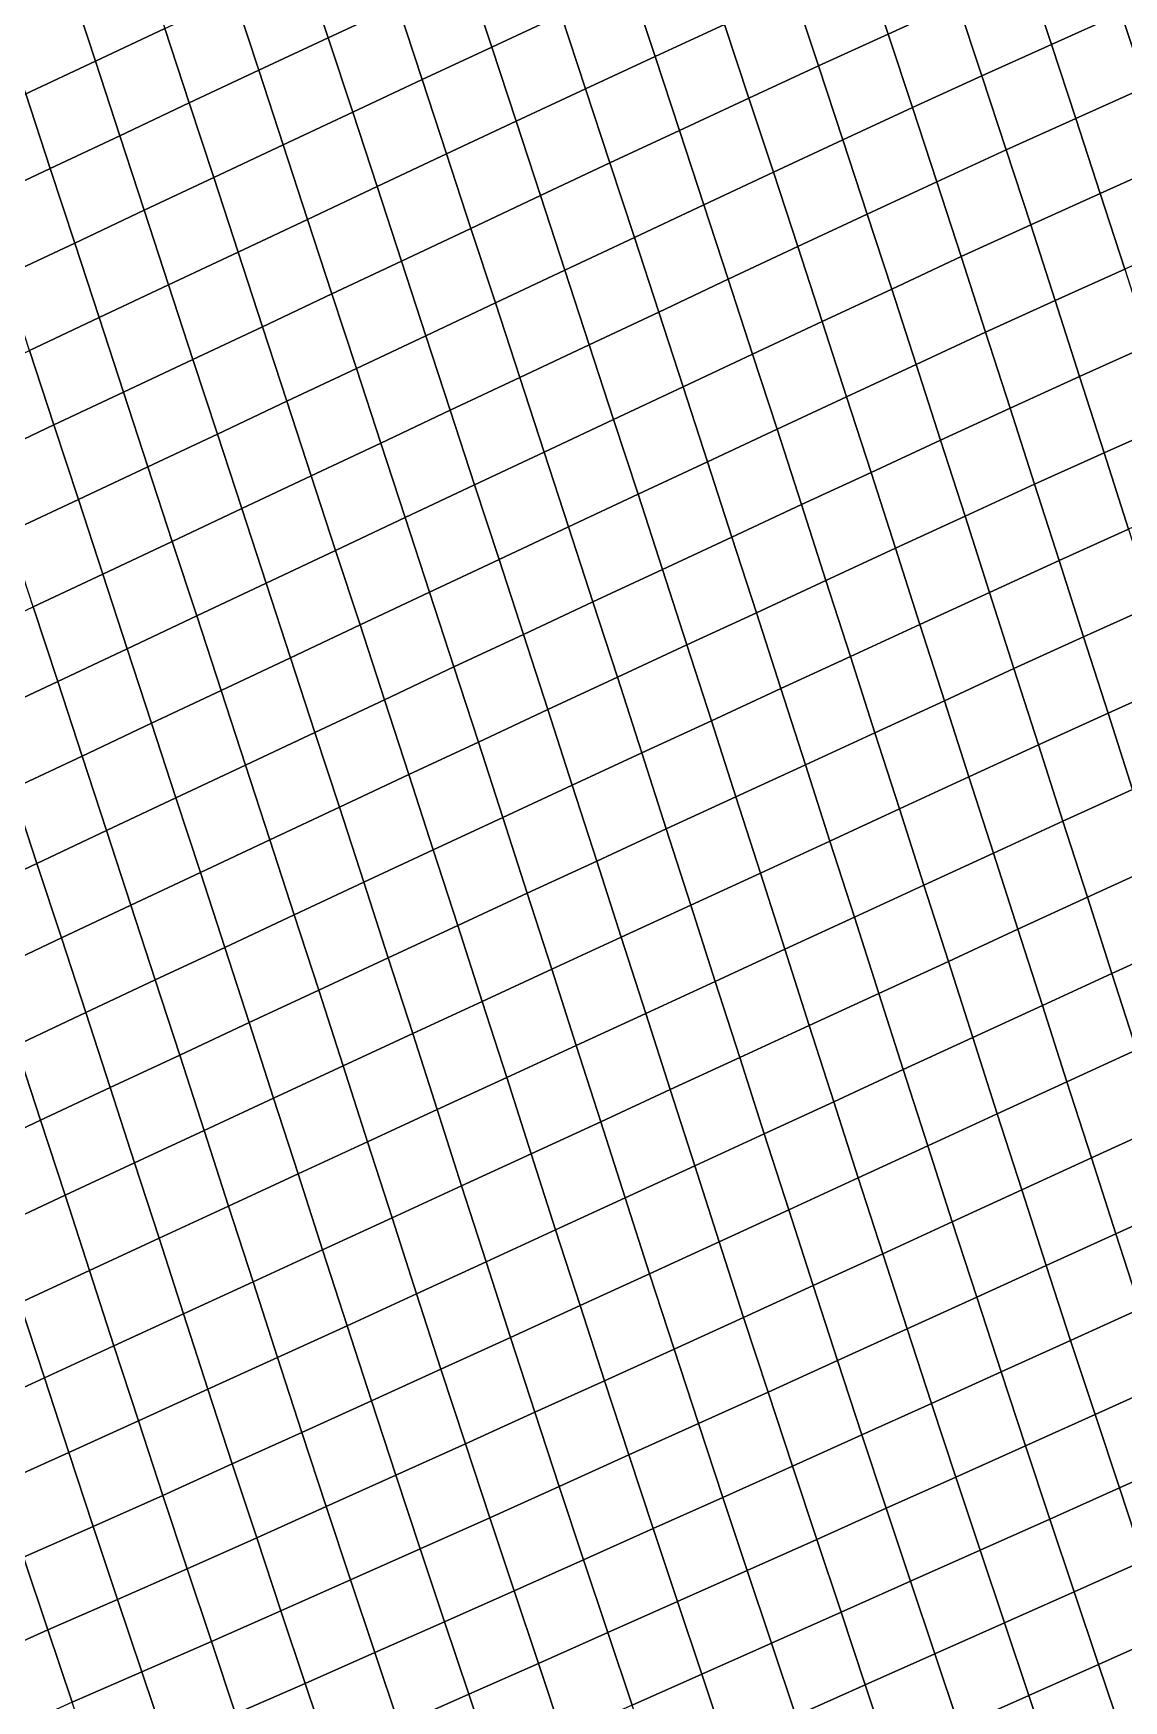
# Model space of a CAD drawing. Header units: metres. Extents: x -3.45 to 6.13, y -4.05 to 5.19.
# Drawn here: x -1.127 to 0.897, y -0.634 to 2.459 of the extents above; entities that cross this region are included whole.
import ezdxf

# ---------------------------------------------------------------- set-up
doc = ezdxf.new("R2010")
doc.units = ezdxf.units.M

msp = doc.modelspace()

# ---------------------------------------------------------------- linework, layer by layer
at = {"layer": 'A1'}
for points in [[(-0.6244, 2.5881, -6.44496), (-0.49536, 2.64744, -6.44019), (-0.4502, 2.51098, -6.40191), (-0.57921, 2.45104, -6.40743)], [(-0.32116, 2.5705, -6.39693), (-0.1921, 2.62958, -6.39248), (-0.14696, 2.49355, -6.35367), (-0.27598, 2.43378, -6.35898)], [(0.41443, 2.59335, -6.29771), (0.54355, 2.6514, -6.29455), (0.58862, 2.51657, -6.25424), (0.45953, 2.45809, -6.25794)], [(0.71773, 2.57463, -6.25108), (0.84687, 2.63233, -6.24834), (0.89198, 2.49673, -6.209), (0.76286, 2.43885, -6.21194)], [(-1.05664, 2.5455, -6.49882), (-0.92764, 2.60553, -6.4932), (-0.88242, 2.46813, -6.4561), (-1.0114, 2.40767, -6.46226)], [(-0.01791, 2.55272, -6.34912), (0.11116, 2.61155, -6.34499), (0.15628, 2.47586, -6.30575), (0.02724, 2.41644, -6.31063)], [(-0.75342, 2.52833, -6.45026), (-0.6244, 2.5881, -6.44496), (-0.57921, 2.45104, -6.40743), (-0.7082, 2.39075, -6.41338)], [(-0.4502, 2.51098, -6.40191), (-0.32116, 2.5705, -6.39693), (-0.27598, 2.43378, -6.35898), (-0.40499, 2.37366, -6.36471)], [(0.28534, 2.53486, -6.30141), (0.41443, 2.59335, -6.29771), (0.45953, 2.45809, -6.25794), (0.33048, 2.39892, -6.26249)], [(0.58862, 2.51657, -6.25424), (0.71773, 2.57463, -6.25108), (0.76286, 2.43885, -6.21194), (0.63376, 2.38063, -6.21532)], [(-1.18563, 2.48513, -6.50488), (-1.05664, 2.5455, -6.49882), (-1.0114, 2.40767, -6.46226), (-1.14037, 2.34695, -6.46874)], [(-0.14696, 2.49355, -6.35367), (-0.01791, 2.55272, -6.34912), (0.02724, 2.41644, -6.31063), (-0.10177, 2.35658, -6.31604)], [(0.89198, 2.49673, -6.209), (1.0211, 2.5547, -6.20594), (1.06629, 2.41773, -6.1683), (0.9372, 2.35933, -6.17189)], [(-0.88242, 2.46813, -6.4561), (-0.75342, 2.52833, -6.45026), (-0.7082, 2.39075, -6.41338), (-0.83717, 2.33012, -6.41975)], [(-0.57921, 2.45104, -6.40743), (-0.4502, 2.51098, -6.40191), (-0.40499, 2.37366, -6.36471), (-0.53397, 2.31329, -6.37076)], [(0.15628, 2.47586, -6.30575), (0.28534, 2.53486, -6.30141), (0.33048, 2.39892, -6.26249), (0.20145, 2.33932, -6.26758)], [(0.45953, 2.45809, -6.25794), (0.58862, 2.51657, -6.25424), (0.63376, 2.38063, -6.21532), (0.50469, 2.32172, -6.21955)], [(-0.27598, 2.43378, -6.35898), (-0.14696, 2.49355, -6.35367), (-0.10177, 2.35658, -6.31604), (-0.23076, 2.29629, -6.32198)], [(0.02724, 2.41644, -6.31063), (0.15628, 2.47586, -6.30575), (0.20145, 2.33932, -6.26758), (0.07244, 2.27929, -6.27321)], [(0.76286, 2.43885, -6.21194), (0.89198, 2.49673, -6.209), (0.9372, 2.35933, -6.17189), (0.80808, 2.30145, -6.17484)], [(-1.0114, 2.40767, -6.46226), (-0.88242, 2.46813, -6.4561), (-0.83717, 2.33012, -6.41975), (-0.96614, 2.2694, -6.42623)], [(-0.7082, 2.39075, -6.41338), (-0.57921, 2.45104, -6.40743), (-0.53397, 2.31329, -6.37076), (-0.66295, 2.25266, -6.37713)], [(0.33048, 2.39892, -6.26249), (0.45953, 2.45809, -6.25794), (0.50469, 2.32172, -6.21955), (0.37567, 2.26203, -6.22475)], [(-0.40499, 2.37366, -6.36471), (-0.27598, 2.43378, -6.35898), (-0.23076, 2.29629, -6.32198), (-0.35974, 2.23574, -6.32825)], [(-0.10177, 2.35658, -6.31604), (0.02724, 2.41644, -6.31063), (0.07244, 2.27929, -6.27321), (-0.05654, 2.21883, -6.27936)], [(0.63376, 2.38063, -6.21532), (0.76286, 2.43885, -6.21194), (0.80808, 2.30145, -6.17484), (0.67897, 2.24322, -6.17822)], [(-1.14037, 2.34695, -6.46874), (-1.0114, 2.40767, -6.46226), (-0.96614, 2.2694, -6.42623), (-1.09511, 2.2086, -6.43282)], [(-0.83717, 2.33012, -6.41975), (-0.7082, 2.39075, -6.41338), (-0.66295, 2.25266, -6.37713), (-0.79191, 2.19185, -6.38372)], [(0.20145, 2.33932, -6.26758), (0.33048, 2.39892, -6.26249), (0.37567, 2.26203, -6.22475), (0.24667, 2.20191, -6.23048)], [(-0.53397, 2.31329, -6.37076), (-0.40499, 2.37366, -6.36471), (-0.35974, 2.23574, -6.32825), (-0.48871, 2.17503, -6.33473)], [(-0.23076, 2.29629, -6.32198), (-0.10177, 2.35658, -6.31604), (-0.05654, 2.21883, -6.27936), (-0.18552, 2.15828, -6.28563)], [(0.50469, 2.32172, -6.21955), (0.63376, 2.38063, -6.21532), (0.67897, 2.24322, -6.17822), (0.54992, 2.18405, -6.18278)], [(0.80808, 2.30145, -6.17484), (0.9372, 2.35933, -6.17189), (0.98251, 2.22021, -6.13693), (0.85338, 2.16241, -6.13978)], [(-1.26934, 2.28623, -6.47522), (-1.14037, 2.34695, -6.46874), (-1.09511, 2.2086, -6.43282), (-1.22407, 2.14779, -6.4394)], [(-0.96614, 2.2694, -6.42623), (-0.83717, 2.33012, -6.41975), (-0.79191, 2.19185, -6.38372), (-0.92088, 2.13105, -6.39031)], [(0.07244, 2.27929, -6.27321), (0.20145, 2.33932, -6.26758), (0.24667, 2.20191, -6.23048), (0.11769, 2.14137, -6.23675)], [(0.37567, 2.26203, -6.22475), (0.50469, 2.32172, -6.21955), (0.54992, 2.18405, -6.18278), (0.42091, 2.12402, -6.1884)], [(-0.66295, 2.25266, -6.37713), (-0.53397, 2.31329, -6.37076), (-0.48871, 2.17503, -6.33473), (-0.61768, 2.11422, -6.34132)], [(-0.35974, 2.23574, -6.32825), (-0.23076, 2.29629, -6.32198), (-0.18552, 2.15828, -6.28563), (-0.31448, 2.09748, -6.29222)], [(0.67897, 2.24322, -6.17822), (0.80808, 2.30145, -6.17484), (0.85338, 2.16241, -6.13978), (0.72428, 2.10419, -6.14315)], [(-1.09511, 2.2086, -6.43282), (-0.96614, 2.2694, -6.42623), (-0.92088, 2.13105, -6.39031), (-1.04984, 2.07025, -6.39689)], [(-0.05654, 2.21883, -6.27936), (0.07244, 2.27929, -6.27321), (0.11769, 2.14137, -6.23675), (-0.01129, 2.08074, -6.24312)], [(0.24667, 2.20191, -6.23048), (0.37567, 2.26203, -6.22475), (0.42091, 2.12402, -6.1884), (0.29193, 2.06365, -6.19445)], [(-0.79191, 2.19185, -6.38372), (-0.66295, 2.25266, -6.37713), (-0.61768, 2.11422, -6.34132), (-0.74665, 2.0535, -6.34779)], [(-0.48871, 2.17503, -6.33473), (-0.35974, 2.23574, -6.32825), (-0.31448, 2.09748, -6.29222), (-0.44345, 2.03668, -6.2988)], [(0.54992, 2.18405, -6.18278), (0.67897, 2.24322, -6.17822), (0.72428, 2.10419, -6.14315), (0.59522, 2.04502, -6.14771)], [(-1.22407, 2.14779, -6.4394), (-1.09511, 2.2086, -6.43282), (-1.04984, 2.07025, -6.39689), (-1.17881, 2.00944, -6.40348)], [(-0.18552, 2.15828, -6.28563), (-0.05654, 2.21883, -6.27936), (-0.01129, 2.08074, -6.24312), (-0.14025, 2.01993, -6.24971)], [(0.11769, 2.14137, -6.23675), (0.24667, 2.20191, -6.23048), (0.29193, 2.06365, -6.19445), (0.16295, 2.00302, -6.20082)], [(0.85338, 2.16241, -6.13978), (0.98251, 2.22021, -6.13693), (1.02789, 2.07962, -6.10379), (0.89876, 2.022, -6.10642)], [(-0.92088, 2.13105, -6.39031), (-0.79191, 2.19185, -6.38372), (-0.74665, 2.0535, -6.34779), (-0.87561, 1.9927, -6.35438)], [(-0.61768, 2.11422, -6.34132), (-0.48871, 2.17503, -6.33473), (-0.44345, 2.03668, -6.2988), (-0.57241, 1.97587, -6.30539)], [(0.42091, 2.12402, -6.1884), (0.54992, 2.18405, -6.18278), (0.59522, 2.04502, -6.14771), (0.46622, 1.98499, -6.15333)], [(-0.31448, 2.09748, -6.29222), (-0.18552, 2.15828, -6.28563), (-0.14025, 2.01993, -6.24971), (-0.26922, 1.95913, -6.25629)], [(-0.01129, 2.08074, -6.24312), (0.11769, 2.14137, -6.23675), (0.16295, 2.00302, -6.20082), (0.03398, 1.9423, -6.2073)], [(0.72428, 2.10419, -6.14315), (0.85338, 2.16241, -6.13978), (0.89876, 2.022, -6.10642), (0.76964, 1.96394, -6.10958)], [(-1.04984, 2.07025, -6.39689), (-0.92088, 2.13105, -6.39031), (-0.87561, 1.9927, -6.35438), (-1.00458, 1.9319, -6.36097)], [(-0.74665, 2.0535, -6.34779), (-0.61768, 2.11422, -6.34132), (-0.57241, 1.97587, -6.30539), (-0.70138, 1.91507, -6.31198)], [(0.29193, 2.06365, -6.19445), (0.42091, 2.12402, -6.1884), (0.46622, 1.98499, -6.15333), (0.33722, 1.9247, -6.15928)], [(0.59522, 2.04502, -6.14771), (0.72428, 2.10419, -6.14315), (0.76964, 1.96394, -6.10958), (0.64058, 1.90495, -6.11392)], [(-0.44345, 2.03668, -6.2988), (-0.31448, 2.09748, -6.29222), (-0.26922, 1.95913, -6.25629), (-0.39818, 1.89832, -6.26288)], [(-0.14025, 2.01993, -6.24971), (-0.01129, 2.08074, -6.24312), (0.03398, 1.9423, -6.2073), (-0.09499, 1.88158, -6.21378)], [(-1.17881, 2.00944, -6.40348), (-1.04984, 2.07025, -6.39689), (-1.00458, 1.9319, -6.36097), (-1.13354, 1.87109, -6.36756)], [(-0.87561, 1.9927, -6.35438), (-0.74665, 2.0535, -6.34779), (-0.70138, 1.91507, -6.31198), (-0.83035, 1.85435, -6.31846)], [(0.16295, 2.00302, -6.20082), (0.29193, 2.06365, -6.19445), (0.33722, 1.9247, -6.15928), (0.20824, 1.86424, -6.16544)], [(0.46622, 1.98499, -6.15333), (0.59522, 2.04502, -6.14771), (0.64058, 1.90495, -6.11392), (0.51157, 1.84509, -6.11933)], [(-0.57241, 1.97587, -6.30539), (-0.44345, 2.03668, -6.2988), (-0.39818, 1.89832, -6.26288), (-0.52715, 1.83752, -6.26947)], [(-0.26922, 1.95913, -6.25629), (-0.14025, 2.01993, -6.24971), (-0.09499, 1.88158, -6.21378), (-0.22395, 1.82078, -6.22037)], [(0.76964, 1.96394, -6.10958), (0.89876, 2.022, -6.10642), (0.94419, 1.88055, -6.07435), (0.81506, 1.82284, -6.07708)], [(-1.00458, 1.9319, -6.36097), (-0.87561, 1.9927, -6.35438), (-0.83035, 1.85435, -6.31846), (-0.95931, 1.79355, -6.32505)], [(0.03398, 1.9423, -6.2073), (0.16295, 2.00302, -6.20082), (0.20824, 1.86424, -6.16544), (0.07926, 1.80369, -6.1717)], [(0.33722, 1.9247, -6.15928), (0.46622, 1.98499, -6.15333), (0.51157, 1.84509, -6.11933), (0.38256, 1.78506, -6.12496)], [(-0.70138, 1.91507, -6.31198), (-0.57241, 1.97587, -6.30539), (-0.52715, 1.83752, -6.26947), (-0.65611, 1.77672, -6.27606)], [(-0.39818, 1.89832, -6.26288), (-0.26922, 1.95913, -6.25629), (-0.22395, 1.82078, -6.22037), (-0.35292, 1.75997, -6.22696)], [(0.64058, 1.90495, -6.11392), (0.76964, 1.96394, -6.10958), (0.81506, 1.82284, -6.07708), (0.68598, 1.7641, -6.0811)], [(-1.13354, 1.87109, -6.36756), (-1.00458, 1.9319, -6.36097), (-0.95931, 1.79355, -6.32505), (-1.08828, 1.73274, -6.33163)], [(-0.09499, 1.88158, -6.21378), (0.03398, 1.9423, -6.2073), (0.07926, 1.80369, -6.1717), (-0.04971, 1.74306, -6.17807)], [(0.20824, 1.86424, -6.16544), (0.33722, 1.9247, -6.15928), (0.38256, 1.78506, -6.12496), (0.25356, 1.72485, -6.1308)], [(-0.83035, 1.85435, -6.31846), (-0.70138, 1.91507, -6.31198), (-0.65611, 1.77672, -6.27606), (-0.78508, 1.71591, -6.28264)], [(-0.52715, 1.83752, -6.26947), (-0.39818, 1.89832, -6.26288), (-0.35292, 1.75997, -6.22696), (-0.48188, 1.69917, -6.23355)], [(0.51157, 1.84509, -6.11933), (0.64058, 1.90495, -6.11392), (0.68598, 1.7641, -6.0811), (0.55695, 1.7045, -6.08619)], [(-1.26251, 1.81029, -6.37414), (-1.13354, 1.87109, -6.36756), (-1.08828, 1.73274, -6.33163), (-1.21724, 1.67194, -6.33822)], [(-0.22395, 1.82078, -6.22037), (-0.09499, 1.88158, -6.21378), (-0.04971, 1.74306, -6.17807), (-0.17868, 1.68234, -6.18455)], [(0.07926, 1.80369, -6.1717), (0.20824, 1.86424, -6.16544), (0.25356, 1.72485, -6.1308), (0.12457, 1.66457, -6.13674)], [(0.81506, 1.82284, -6.07708), (0.94419, 1.88055, -6.07435), (0.98964, 1.73876, -6.04271), (0.8605, 1.68122, -6.04523)], [(-0.95931, 1.79355, -6.32505), (-0.83035, 1.85435, -6.31846), (-0.78508, 1.71591, -6.28264), (-0.91405, 1.65519, -6.28912)], [(-0.65611, 1.77672, -6.27606), (-0.52715, 1.83752, -6.26947), (-0.48188, 1.69917, -6.23355), (-0.61085, 1.63837, -6.24013)], [(0.38256, 1.78506, -6.12496), (0.51157, 1.84509, -6.11933), (0.55695, 1.7045, -6.08619), (0.42793, 1.64473, -6.0915)], [(-0.35292, 1.75997, -6.22696), (-0.22395, 1.82078, -6.22037), (-0.17868, 1.68234, -6.18455), (-0.30765, 1.62162, -6.19103)], [(-0.04971, 1.74306, -6.17807), (0.07926, 1.80369, -6.1717), (0.12457, 1.66457, -6.13674), (-0.00442, 1.60419, -6.14279)], [(0.68598, 1.7641, -6.0811), (0.81506, 1.82284, -6.07708), (0.8605, 1.68122, -6.04523), (0.7314, 1.62283, -6.04882)], [(-1.08828, 1.73274, -6.33163), (-0.95931, 1.79355, -6.32505), (-0.91405, 1.65519, -6.28912), (-1.04301, 1.59439, -6.29571)], [(-0.78508, 1.71591, -6.28264), (-0.65611, 1.77672, -6.27606), (-0.61085, 1.63837, -6.24013), (-0.73981, 1.57756, -6.24672)], [(0.25356, 1.72485, -6.1308), (0.38256, 1.78506, -6.12496), (0.42793, 1.64473, -6.0915), (0.29891, 1.58487, -6.09691)], [(0.55695, 1.7045, -6.08619), (0.68598, 1.7641, -6.0811), (0.7314, 1.62283, -6.04882), (0.60236, 1.56348, -6.05359)], [(-1.21724, 1.67194, -6.33822), (-1.08828, 1.73274, -6.33163), (-1.04301, 1.59439, -6.29571), (-1.17198, 1.53359, -6.3023)], [(-0.48188, 1.69917, -6.23355), (-0.35292, 1.75997, -6.22696), (-0.30765, 1.62162, -6.19103), (-0.43662, 1.56082, -6.19762)], [(-0.17868, 1.68234, -6.18455), (-0.04971, 1.74306, -6.17807), (-0.00442, 1.60419, -6.14279), (-0.1334, 1.54365, -6.14906)], [(0.8605, 1.68122, -6.04523), (0.98964, 1.73876, -6.04271), (1.03509, 1.59697, -6.01106), (0.90594, 1.53961, -6.01337)], [(-0.91405, 1.65519, -6.28912), (-0.78508, 1.71591, -6.28264), (-0.73981, 1.57756, -6.24672), (-0.86878, 1.51676, -6.25331)], [(0.12457, 1.66457, -6.13674), (0.25356, 1.72485, -6.1308), (0.29891, 1.58487, -6.09691), (0.16991, 1.52484, -6.10253)], [(0.42793, 1.64473, -6.0915), (0.55695, 1.7045, -6.08619), (0.60236, 1.56348, -6.05359), (0.47333, 1.50388, -6.05868)], [(-0.61085, 1.63837, -6.24013), (-0.48188, 1.69917, -6.23355), (-0.43662, 1.56082, -6.19762), (-0.56558, 1.50002, -6.20421)], [(-0.30765, 1.62162, -6.19103), (-0.17868, 1.68234, -6.18455), (-0.1334, 1.54365, -6.14906), (-0.26238, 1.4831, -6.15533)], [(0.7314, 1.62283, -6.04882), (0.8605, 1.68122, -6.04523), (0.90594, 1.53961, -6.01337), (0.77684, 1.48129, -6.01685)], [(-1.04301, 1.59439, -6.29571), (-0.91405, 1.65519, -6.28912), (-0.86878, 1.51676, -6.25331), (-0.99775, 1.45604, -6.25979)], [(-0.00442, 1.60419, -6.14279), (0.12457, 1.66457, -6.13674), (0.16991, 1.52484, -6.10253), (0.04091, 1.46472, -6.10826)], [(0.29891, 1.58487, -6.09691), (0.42793, 1.64473, -6.0915), (0.47333, 1.50388, -6.05868), (0.3443, 1.4442, -6.06387)], [(-0.73981, 1.57756, -6.24672), (-0.61085, 1.63837, -6.24013), (-0.56558, 1.50002, -6.20421), (-0.69455, 1.43921, -6.2108)], [(-0.43662, 1.56082, -6.19762), (-0.30765, 1.62162, -6.19103), (-0.26238, 1.4831, -6.15533), (-0.39135, 1.42238, -6.16181)], [(0.60236, 1.56348, -6.05359), (0.7314, 1.62283, -6.04882), (0.77684, 1.48129, -6.01685), (0.64779, 1.42212, -6.02141)], [(-1.17198, 1.53359, -6.3023), (-1.04301, 1.59439, -6.29571), (-0.99775, 1.45604, -6.25979), (-1.12671, 1.39524, -6.26637)], [(-0.1334, 1.54365, -6.14906), (-0.00442, 1.60419, -6.14279), (0.04091, 1.46472, -6.10826), (-0.08809, 1.40444, -6.11421)], [(0.16991, 1.52484, -6.10253), (0.29891, 1.58487, -6.09691), (0.3443, 1.4442, -6.06387), (0.21528, 1.38443, -6.06917)], [(-0.86878, 1.51676, -6.25331), (-0.73981, 1.57756, -6.24672), (-0.69455, 1.43921, -6.2108), (-0.82351, 1.37841, -6.21738)], [(-0.56558, 1.50002, -6.20421), (-0.43662, 1.56082, -6.19762), (-0.39135, 1.42238, -6.16181), (-0.52032, 1.36166, -6.16829)], [(0.47333, 1.50388, -6.05868), (0.60236, 1.56348, -6.05359), (0.64779, 1.42212, -6.02141), (0.51875, 1.36261, -6.02639)], [(-0.99775, 1.45604, -6.25979), (-0.86878, 1.51676, -6.25331), (-0.82351, 1.37841, -6.21738), (-0.95248, 1.3176, -6.22397)], [(-0.26238, 1.4831, -6.15533), (-0.1334, 1.54365, -6.14906), (-0.08809, 1.40444, -6.11421), (-0.21708, 1.34415, -6.12015)], [(0.04091, 1.46472, -6.10826), (0.16991, 1.52484, -6.10253), (0.21528, 1.38443, -6.06917), (0.08627, 1.32457, -6.07458)], [(0.77684, 1.48129, -6.01685), (0.90594, 1.53961, -6.01337), (0.95138, 1.3979, -5.98162), (0.82227, 1.33976, -5.98489)], [(-0.69455, 1.43921, -6.2108), (-0.56558, 1.50002, -6.20421), (-0.52032, 1.36166, -6.16829), (-0.64928, 1.30086, -6.17487)], [(0.3443, 1.4442, -6.06387), (0.47333, 1.50388, -6.05868), (0.51875, 1.36261, -6.02639), (0.38972, 1.3031, -6.03137)], [(-1.12671, 1.39524, -6.26637), (-0.99775, 1.45604, -6.25979), (-0.95248, 1.3176, -6.22397), (-1.08144, 1.2568, -6.23056)], [(-0.39135, 1.42238, -6.16181), (-0.26238, 1.4831, -6.15533), (-0.21708, 1.34415, -6.12015), (-0.34606, 1.28369, -6.12631)], [(-0.08809, 1.40444, -6.11421), (0.04091, 1.46472, -6.10826), (0.08627, 1.32457, -6.07458), (-0.04274, 1.26462, -6.0801)], [(0.64779, 1.42212, -6.02141), (0.77684, 1.48129, -6.01685), (0.82227, 1.33976, -5.98489), (0.69322, 1.28068, -5.98934)], [(-0.82351, 1.37841, -6.21738), (-0.69455, 1.43921, -6.2108), (-0.64928, 1.30086, -6.17487), (-0.77825, 1.24006, -6.18146)], [(0.21528, 1.38443, -6.06917), (0.3443, 1.4442, -6.06387), (0.38972, 1.3031, -6.03137), (0.26069, 1.2435, -6.03646)], [(-1.25568, 1.33443, -6.27296), (-1.12671, 1.39524, -6.26637), (-1.08144, 1.2568, -6.23056), (-1.21041, 1.19608, -6.23704)], [(-0.52032, 1.36166, -6.16829), (-0.39135, 1.42238, -6.16181), (-0.34606, 1.28369, -6.12631), (-0.47504, 1.22306, -6.13268)], [(-0.21708, 1.34415, -6.12015), (-0.08809, 1.40444, -6.11421), (-0.04274, 1.26462, -6.0801), (-0.17174, 1.20451, -6.08583)], [(0.51875, 1.36261, -6.02639), (0.64779, 1.42212, -6.02141), (0.69322, 1.28068, -5.98934), (0.56418, 1.22116, -5.99432)], [(0.82227, 1.33976, -5.98489), (0.95138, 1.3979, -5.98162), (0.99682, 1.25628, -5.94976), (0.86771, 1.19823, -5.95292)], [(-0.95248, 1.3176, -6.22397), (-0.82351, 1.37841, -6.21738), (-0.77825, 1.24006, -6.18146), (-0.90721, 1.17925, -6.18805)], [(-0.64928, 1.30086, -6.17487), (-0.52032, 1.36166, -6.16829), (-0.47504, 1.22306, -6.13268), (-0.60401, 1.16242, -6.13906)], [(0.08627, 1.32457, -6.07458), (0.21528, 1.38443, -6.06917), (0.26069, 1.2435, -6.03646), (0.13166, 1.1839, -6.04155)], [(0.38972, 1.3031, -6.03137), (0.51875, 1.36261, -6.02639), (0.56418, 1.22116, -5.99432), (0.43515, 1.16165, -5.9993)], [(-0.34606, 1.28369, -6.12631), (-0.21708, 1.34415, -6.12015), (-0.17174, 1.20451, -6.08583), (-0.30074, 1.14431, -6.09167)], [(0.69322, 1.28068, -5.98934), (0.82227, 1.33976, -5.98489), (0.86771, 1.19823, -5.95292), (0.73865, 1.13923, -5.95726)], [(-1.08144, 1.2568, -6.23056), (-0.95248, 1.3176, -6.22397), (-0.90721, 1.17925, -6.18805), (-1.03617, 1.11845, -6.19463)], [(-0.77825, 1.24006, -6.18146), (-0.64928, 1.30086, -6.17487), (-0.60401, 1.16242, -6.13906), (-0.73298, 1.10171, -6.14554)], [(-0.04274, 1.26462, -6.0801), (0.08627, 1.32457, -6.07458), (0.13166, 1.1839, -6.04155), (0.00263, 1.12421, -6.04675)], [(0.26069, 1.2435, -6.03646), (0.38972, 1.3031, -6.03137), (0.43515, 1.16165, -5.9993), (0.30611, 1.10222, -6.00418)], [(-0.47504, 1.22306, -6.13268), (-0.34606, 1.28369, -6.12631), (-0.30074, 1.14431, -6.09167), (-0.42973, 1.08402, -6.09762)], [(0.56418, 1.22116, -5.99432), (0.69322, 1.28068, -5.98934), (0.73865, 1.13923, -5.95726), (0.60961, 1.0798, -5.96214)], [(-1.21041, 1.19608, -6.23704), (-1.08144, 1.2568, -6.23056), (-1.03617, 1.11845, -6.19463), (-1.16514, 1.05764, -6.20122)], [(-0.90721, 1.17925, -6.18805), (-0.77825, 1.24006, -6.18146), (-0.73298, 1.10171, -6.14554), (-0.86194, 1.0409, -6.15212)], [(-0.17174, 1.20451, -6.08583), (-0.04274, 1.26462, -6.0801), (0.00263, 1.12421, -6.04675), (-0.12638, 1.06435, -6.05216)], [(0.13166, 1.1839, -6.04155), (0.26069, 1.2435, -6.03646), (0.30611, 1.10222, -6.00418), (0.17708, 1.04271, -6.00916)], [(0.86771, 1.19823, -5.95292), (0.99682, 1.25628, -5.94976), (1.04227, 1.11458, -5.91801), (0.91315, 1.05661, -5.92107)], [(-0.60401, 1.16242, -6.13906), (-0.47504, 1.22306, -6.13268), (-0.42973, 1.08402, -6.09762), (-0.55872, 1.02356, -6.10377)], [(0.43515, 1.16165, -5.9993), (0.56418, 1.22116, -5.99432), (0.60961, 1.0798, -5.96214), (0.48058, 1.02029, -5.96712)], [(-1.03617, 1.11845, -6.19463), (-0.90721, 1.17925, -6.18805), (-0.86194, 1.0409, -6.15212), (-0.99091, 0.9801, -6.15871)], [(-0.30074, 1.14431, -6.09167), (-0.17174, 1.20451, -6.08583), (-0.12638, 1.06435, -6.05216), (-0.25539, 1.00441, -6.05767)], [(0.00263, 1.12421, -6.04675), (0.13166, 1.1839, -6.04155), (0.17708, 1.04271, -6.00916), (0.04804, 0.98319, -6.01414)], [(0.73865, 1.13923, -5.95726), (0.86771, 1.19823, -5.95292), (0.91315, 1.05661, -5.92107), (0.78408, 0.99787, -5.92509)], [(-0.73298, 1.10171, -6.14554), (-0.60401, 1.16242, -6.13906), (-0.55872, 1.02356, -6.10377), (-0.6877, 0.9631, -6.10993)], [(0.30611, 1.10222, -6.00418), (0.43515, 1.16165, -5.9993), (0.48058, 1.02029, -5.96712), (0.35154, 0.96078, -5.9721)], [(-1.16514, 1.05764, -6.20122), (-1.03617, 1.11845, -6.19463), (-0.99091, 0.9801, -6.15871), (-1.11987, 0.91929, -6.1653)], [(-0.42973, 1.08402, -6.09762), (-0.30074, 1.14431, -6.09167), (-0.25539, 1.00441, -6.05767), (-0.3844, 0.94438, -6.0633)], [(-0.12638, 1.06435, -6.05216), (0.00263, 1.12421, -6.04675), (0.04804, 0.98319, -6.01414), (-0.08099, 0.92359, -6.01923)], [(0.60961, 1.0798, -5.96214), (0.73865, 1.13923, -5.95726), (0.78408, 0.99787, -5.92509), (0.65504, 0.93836, -5.93007)], [(-0.86194, 1.0409, -6.15212), (-0.73298, 1.10171, -6.14554), (-0.6877, 0.9631, -6.10993), (-0.81667, 0.90238, -6.11641)], [(-0.55872, 1.02356, -6.10377), (-0.42973, 1.08402, -6.09762), (-0.3844, 0.94438, -6.0633), (-0.5134, 0.88417, -6.06914)], [(0.17708, 1.04271, -6.00916), (0.30611, 1.10222, -6.00418), (0.35154, 0.96078, -5.9721), (0.22251, 0.90126, -5.97709)], [(-1.29411, 0.99693, -6.2077), (-1.16514, 1.05764, -6.20122), (-1.11987, 0.91929, -6.1653), (-1.24884, 0.85849, -6.17188)], [(-0.25539, 1.00441, -6.05767), (-0.12638, 1.06435, -6.05216), (-0.08099, 0.92359, -6.01923), (-0.21001, 0.86391, -6.02442)], [(0.48058, 1.02029, -5.96712), (0.60961, 1.0798, -5.96214), (0.65504, 0.93836, -5.93007), (0.52601, 0.87884, -5.93505)], [(0.78408, 0.99787, -5.92509), (0.91315, 1.05661, -5.92107), (0.95859, 0.91508, -5.8891), (0.82951, 0.85643, -5.89301)], [(-0.99091, 0.9801, -6.15871), (-0.86194, 1.0409, -6.15212), (-0.81667, 0.90238, -6.11641), (-0.94564, 0.84175, -6.12279)], [(-0.6877, 0.9631, -6.10993), (-0.55872, 1.02356, -6.10377), (-0.5134, 0.88417, -6.06914), (-0.64239, 0.82389, -6.07508)], [(0.04804, 0.98319, -6.01414), (0.17708, 1.04271, -6.00916), (0.22251, 0.90126, -5.97709), (0.09347, 0.84183, -5.98196)], [(-0.3844, 0.94438, -6.0633), (-0.25539, 1.00441, -6.05767), (-0.21001, 0.86391, -6.02442), (-0.33903, 0.80405, -6.02983)], [(0.35154, 0.96078, -5.9721), (0.48058, 1.02029, -5.96712), (0.52601, 0.87884, -5.93505), (0.39697, 0.81942, -5.93993)], [(0.65504, 0.93836, -5.93007), (0.78408, 0.99787, -5.92509), (0.82951, 0.85643, -5.89301), (0.70047, 0.797, -5.89789)], [(-1.11987, 0.91929, -6.1653), (-0.99091, 0.9801, -6.15871), (-0.94564, 0.84175, -6.12279), (-1.07461, 0.78094, -6.12937)], [(-0.81667, 0.90238, -6.11641), (-0.6877, 0.9631, -6.10993), (-0.64239, 0.82389, -6.07508), (-0.77138, 0.76351, -6.08113)], [(-0.08099, 0.92359, -6.01923), (0.04804, 0.98319, -6.01414), (0.09347, 0.84183, -5.98196), (-0.03556, 0.78232, -5.98694)], [(0.22251, 0.90126, -5.97709), (0.35154, 0.96078, -5.9721), (0.39697, 0.81942, -5.93993), (0.26794, 0.7599, -5.94491)], [(-0.5134, 0.88417, -6.06914), (-0.3844, 0.94438, -6.0633), (-0.33903, 0.80405, -6.02983), (-0.46804, 0.74419, -6.03524)], [(0.52601, 0.87884, -5.93505), (0.65504, 0.93836, -5.93007), (0.70047, 0.797, -5.89789), (0.57144, 0.73748, -5.90287)], [(-1.24884, 0.85849, -6.17188), (-1.11987, 0.91929, -6.1653), (-1.07461, 0.78094, -6.12937), (-1.20357, 0.72014, -6.13596)], [(-0.94564, 0.84175, -6.12279), (-0.81667, 0.90238, -6.11641), (-0.77138, 0.76351, -6.08113), (-0.90036, 0.70305, -6.08729)], [(-0.21001, 0.86391, -6.02442), (-0.08099, 0.92359, -6.01923), (-0.03556, 0.78232, -5.98694), (-0.1646, 0.7228, -5.99193)], [(0.09347, 0.84183, -5.98196), (0.22251, 0.90126, -5.97709), (0.26794, 0.7599, -5.94491), (0.1389, 0.70039, -5.94989)], [(0.82951, 0.85643, -5.89301), (0.95859, 0.91508, -5.8891), (1.00403, 0.77346, -5.85724), (0.87494, 0.71489, -5.86105)], [(-0.64239, 0.82389, -6.07508), (-0.5134, 0.88417, -6.06914), (-0.46804, 0.74419, -6.03524), (-0.59705, 0.68416, -6.04087)], [(0.39697, 0.81942, -5.93993), (0.52601, 0.87884, -5.93505), (0.57144, 0.73748, -5.90287), (0.4424, 0.67797, -5.90785)], [(-1.07461, 0.78094, -6.12937), (-0.94564, 0.84175, -6.12279), (-0.90036, 0.70305, -6.08729), (-1.02933, 0.64242, -6.09366)], [(-0.33903, 0.80405, -6.02983), (-0.21001, 0.86391, -6.02442), (-0.1646, 0.7228, -5.99193), (-0.29363, 0.6632, -5.99701)], [(-0.03556, 0.78232, -5.98694), (0.09347, 0.84183, -5.98196), (0.1389, 0.70039, -5.94989), (0.00987, 0.64087, -5.95487)], [(0.70047, 0.797, -5.89789), (0.82951, 0.85643, -5.89301), (0.87494, 0.71489, -5.86105), (0.7459, 0.65555, -5.86582)], [(-0.77138, 0.76351, -6.08113), (-0.64239, 0.82389, -6.07508), (-0.59705, 0.68416, -6.04087), (-0.72605, 0.62404, -6.0466)], [(0.26794, 0.7599, -5.94491), (0.39697, 0.81942, -5.93993), (0.4424, 0.67797, -5.90785), (0.31337, 0.61845, -5.91284)], [(-1.20357, 0.72014, -6.13596), (-1.07461, 0.78094, -6.12937), (-1.02933, 0.64242, -6.09366), (-1.1583, 0.5817, -6.10014)], [(-0.46804, 0.74419, -6.03524), (-0.33903, 0.80405, -6.02983), (-0.29363, 0.6632, -5.99701), (-0.42265, 0.60352, -6.00221)], [(-0.1646, 0.7228, -5.99193), (-0.03556, 0.78232, -5.98694), (0.00987, 0.64087, -5.95487), (-0.11917, 0.58144, -5.95975)], [(0.57144, 0.73748, -5.90287), (0.70047, 0.797, -5.89789), (0.7459, 0.65555, -5.86582), (0.61687, 0.59604, -5.8708)], [(0.87494, 0.71489, -5.86105), (1.00403, 0.77346, -5.85724), (1.04947, 0.63184, -5.82539), (0.92038, 0.57345, -5.82898)], [(-0.90036, 0.70305, -6.08729), (-0.77138, 0.76351, -6.08113), (-0.72605, 0.62404, -6.0466), (-0.85504, 0.56376, -6.05254)], [(-0.59705, 0.68416, -6.04087), (-0.46804, 0.74419, -6.03524), (-0.42265, 0.60352, -6.00221), (-0.55168, 0.54383, -6.00741)], [(0.1389, 0.70039, -5.94989), (0.26794, 0.7599, -5.94491), (0.31337, 0.61845, -5.91284), (0.18433, 0.55903, -5.91771)], [(-0.29363, 0.6632, -5.99701), (-0.1646, 0.7228, -5.99193), (-0.11917, 0.58144, -5.95975), (-0.24821, 0.52193, -5.96473)], [(0.4424, 0.67797, -5.90785), (0.57144, 0.73748, -5.90287), (0.61687, 0.59604, -5.8708), (0.48783, 0.53661, -5.87568)], [(0.7459, 0.65555, -5.86582), (0.87494, 0.71489, -5.86105), (0.92038, 0.57345, -5.82898), (0.79133, 0.51411, -5.83375)], [(-1.02933, 0.64242, -6.09366), (-0.90036, 0.70305, -6.08729), (-0.85504, 0.56376, -6.05254), (-0.98404, 0.50347, -6.05849)], [(-0.72605, 0.62404, -6.0466), (-0.59705, 0.68416, -6.04087), (-0.55168, 0.54383, -6.00741), (-0.68069, 0.48397, -6.01282)], [(0.00987, 0.64087, -5.95487), (0.1389, 0.70039, -5.94989), (0.18433, 0.55903, -5.91771), (0.05529, 0.49951, -5.92269)], [(-0.42265, 0.60352, -6.00221), (-0.29363, 0.6632, -5.99701), (-0.24821, 0.52193, -5.96473), (-0.37724, 0.46242, -5.96971)], [(0.31337, 0.61845, -5.91284), (0.4424, 0.67797, -5.90785), (0.48783, 0.53661, -5.87568), (0.35879, 0.47709, -5.88066)], [(0.61687, 0.59604, -5.8708), (0.7459, 0.65555, -5.86582), (0.79133, 0.51411, -5.83375), (0.66229, 0.45468, -5.83862)], [(-1.1583, 0.5817, -6.10014), (-1.02933, 0.64242, -6.09366), (-0.98404, 0.50347, -6.05849), (-1.11302, 0.44301, -6.06465)], [(-0.85504, 0.56376, -6.05254), (-0.72605, 0.62404, -6.0466), (-0.68069, 0.48397, -6.01282), (-0.8097, 0.42394, -6.01844)], [(-0.11917, 0.58144, -5.95975), (0.00987, 0.64087, -5.95487), (0.05529, 0.49951, -5.92269), (-0.07374, 0.44, -5.92767)], [(-0.55168, 0.54383, -6.00741), (-0.42265, 0.60352, -6.00221), (-0.37724, 0.46242, -5.96971), (-0.50627, 0.40282, -5.9748)], [(0.18433, 0.55903, -5.91771), (0.31337, 0.61845, -5.91284), (0.35879, 0.47709, -5.88066), (0.22976, 0.41758, -5.88564)], [(0.48783, 0.53661, -5.87568), (0.61687, 0.59604, -5.8708), (0.66229, 0.45468, -5.83862), (0.53326, 0.39516, -5.8436)], [(-1.28727, 0.52098, -6.10662), (-1.1583, 0.5817, -6.10014), (-1.11302, 0.44301, -6.06465), (-1.242, 0.38246, -6.07091)], [(-0.98404, 0.50347, -6.05849), (-0.85504, 0.56376, -6.05254), (-0.8097, 0.42394, -6.01844), (-0.93871, 0.36391, -6.02406)], [(-0.24821, 0.52193, -5.96473), (-0.11917, 0.58144, -5.95975), (-0.07374, 0.44, -5.92767), (-0.20277, 0.38048, -5.93266)], [(0.05529, 0.49951, -5.92269), (0.18433, 0.55903, -5.91771), (0.22976, 0.41758, -5.88564), (0.10073, 0.35807, -5.89062)], [(0.79133, 0.51411, -5.83375), (0.92038, 0.57345, -5.82898), (0.96581, 0.43192, -5.79701), (0.83675, 0.37283, -5.80146)], [(-0.68069, 0.48397, -6.01282), (-0.55168, 0.54383, -6.00741), (-0.50627, 0.40282, -5.9748), (-0.6353, 0.34322, -5.97989)], [(0.35879, 0.47709, -5.88066), (0.48783, 0.53661, -5.87568), (0.53326, 0.39516, -5.8436), (0.40423, 0.33565, -5.84859)], [(-1.11302, 0.44301, -6.06465), (-0.98404, 0.50347, -6.05849), (-0.93871, 0.36391, -6.02406), (-1.0677, 0.30371, -6.0299)], [(-0.37724, 0.46242, -5.96971), (-0.24821, 0.52193, -5.96473), (-0.20277, 0.38048, -5.93266), (-0.33181, 0.32097, -5.93764)], [(-0.07374, 0.44, -5.92767), (0.05529, 0.49951, -5.92269), (0.10073, 0.35807, -5.89062), (-0.02831, 0.29864, -5.8955)], [(0.66229, 0.45468, -5.83862), (0.79133, 0.51411, -5.83375), (0.83675, 0.37283, -5.80146), (0.70772, 0.3134, -5.80634)], [(-0.8097, 0.42394, -6.01844), (-0.68069, 0.48397, -6.01282), (-0.6353, 0.34322, -5.97989), (-0.76432, 0.28353, -5.98508)], [(0.22976, 0.41758, -5.88564), (0.35879, 0.47709, -5.88066), (0.40423, 0.33565, -5.84859), (0.27518, 0.27631, -5.85335)], [(-1.242, 0.38246, -6.07091), (-1.11302, 0.44301, -6.06465), (-1.0677, 0.30371, -6.0299), (-1.19669, 0.24334, -6.03595)], [(-0.50627, 0.40282, -5.9748), (-0.37724, 0.46242, -5.96971), (-0.33181, 0.32097, -5.93764), (-0.46085, 0.26154, -5.94251)], [(-0.20277, 0.38048, -5.93266), (-0.07374, 0.44, -5.92767), (-0.02831, 0.29864, -5.8955), (-0.15735, 0.23921, -5.90037)], [(0.53326, 0.39516, -5.8436), (0.66229, 0.45468, -5.83862), (0.70772, 0.3134, -5.80634), (0.57867, 0.25415, -5.811)], [(-0.93871, 0.36391, -6.02406), (-0.8097, 0.42394, -6.01844), (-0.76432, 0.28353, -5.98508), (-0.89334, 0.22367, -5.99049)], [(-0.6353, 0.34322, -5.97989), (-0.50627, 0.40282, -5.9748), (-0.46085, 0.26154, -5.94251), (-0.58989, 0.20211, -5.94739)], [(0.10073, 0.35807, -5.89062), (0.22976, 0.41758, -5.88564), (0.27518, 0.27631, -5.85335), (0.14614, 0.21696, -5.85812)], [(0.83675, 0.37283, -5.80146), (0.96581, 0.43192, -5.79701), (1.01123, 0.29081, -5.76451), (0.88214, 0.23224, -5.76832)], [(-0.33181, 0.32097, -5.93764), (-0.20277, 0.38048, -5.93266), (-0.15735, 0.23921, -5.90037), (-0.28639, 0.17987, -5.90514)], [(0.40423, 0.33565, -5.84859), (0.53326, 0.39516, -5.8436), (0.57867, 0.25415, -5.811), (0.44962, 0.19498, -5.81555)], [(0.70772, 0.3134, -5.80634), (0.83675, 0.37283, -5.80146), (0.88214, 0.23224, -5.76832), (0.75308, 0.17325, -5.77266)], [(-1.0677, 0.30371, -6.0299), (-0.93871, 0.36391, -6.02406), (-0.89334, 0.22367, -5.99049), (-1.02236, 0.1639, -5.9958)], [(-0.76432, 0.28353, -5.98508), (-0.6353, 0.34322, -5.97989), (-0.58989, 0.20211, -5.94739), (-0.71892, 0.14268, -5.95226)], [(-0.02831, 0.29864, -5.8955), (0.10073, 0.35807, -5.89062), (0.14614, 0.21696, -5.85812), (0.01709, 0.15779, -5.86268)], [(-0.46085, 0.26154, -5.94251), (-0.33181, 0.32097, -5.93764), (-0.28639, 0.17987, -5.90514), (-0.41544, 0.12061, -5.9098)], [(0.27518, 0.27631, -5.85335), (0.40423, 0.33565, -5.84859), (0.44962, 0.19498, -5.81555), (0.32055, 0.13598, -5.81989)], [(0.57867, 0.25415, -5.811), (0.70772, 0.3134, -5.80634), (0.75308, 0.17325, -5.77266), (0.62401, 0.11433, -5.77689)], [(-1.19669, 0.24334, -6.03595), (-1.0677, 0.30371, -6.0299), (-1.02236, 0.1639, -5.9958), (-1.15137, 0.10387, -6.00142)], [(-0.89334, 0.22367, -5.99049), (-0.76432, 0.28353, -5.98508), (-0.71892, 0.14268, -5.95226), (-0.84796, 0.08326, -5.95714)], [(-0.15735, 0.23921, -5.90037), (-0.02831, 0.29864, -5.8955), (0.01709, 0.15779, -5.86268), (-0.11197, 0.09871, -5.86712)], [(0.88214, 0.23224, -5.76832), (1.01123, 0.29081, -5.76451), (1.05656, 0.15117, -5.7302), (0.92746, 0.09286, -5.73368)], [(-0.58989, 0.20211, -5.94739), (-0.46085, 0.26154, -5.94251), (-0.41544, 0.12061, -5.9098), (-0.5445, 0.06153, -5.91425)], [(0.14614, 0.21696, -5.85812), (0.27518, 0.27631, -5.85335), (0.32055, 0.13598, -5.81989), (0.19149, 0.07698, -5.82423)], [(0.44962, 0.19498, -5.81555), (0.57867, 0.25415, -5.811), (0.62401, 0.11433, -5.77689), (0.49494, 0.05551, -5.78102)], [(-1.02236, 0.1639, -5.9958), (-0.89334, 0.22367, -5.99049), (-0.84796, 0.08326, -5.95714), (-0.97701, 0.024, -5.9618)], [(-0.28639, 0.17987, -5.90514), (-0.15735, 0.23921, -5.90037), (-0.11197, 0.09871, -5.86712), (-0.24103, 0.03971, -5.87146)], [(0.01709, 0.15779, -5.86268), (0.14614, 0.21696, -5.85812), (0.19149, 0.07698, -5.82423), (0.06242, 0.01824, -5.82825)], [(0.75308, 0.17325, -5.77266), (0.88214, 0.23224, -5.76832), (0.92746, 0.09286, -5.73368), (0.79838, 0.03429, -5.73748)], [(-0.71892, 0.14268, -5.95226), (-0.58989, 0.20211, -5.94739), (-0.5445, 0.06153, -5.91425), (-0.67356, 0.00244, -5.91869)], [(0.32055, 0.13598, -5.81989), (0.44962, 0.19498, -5.81555), (0.49494, 0.05551, -5.78102), (0.36586, -0.00306, -5.78482)], [(-1.15137, 0.10387, -6.00142), (-1.02236, 0.1639, -5.9958), (-0.97701, 0.024, -5.9618), (-1.10605, -0.03543, -5.96668)], [(-0.41544, 0.12061, -5.9098), (-0.28639, 0.17987, -5.90514), (-0.24103, 0.03971, -5.87146), (-0.3701, -0.01912, -5.87559)], [(-0.11197, 0.09871, -5.86712), (0.01709, 0.15779, -5.86268), (0.06242, 0.01824, -5.82825), (-0.06666, -0.0405, -5.83227)], [(0.62401, 0.11433, -5.77689), (0.75308, 0.17325, -5.77266), (0.79838, 0.03429, -5.73748), (0.66928, -0.0241, -5.74108)], [(-0.84796, 0.08326, -5.95714), (-0.71892, 0.14268, -5.95226), (-0.67356, 0.00244, -5.91869), (-0.80262, -0.05647, -5.92293)], [(0.19149, 0.07698, -5.82423), (0.32055, 0.13598, -5.81989), (0.36586, -0.00306, -5.78482), (0.23677, -0.06163, -5.78863)], [(-1.28038, 0.04392, -6.00694), (-1.15137, 0.10387, -6.00142), (-1.10605, -0.03543, -5.96668), (-1.2351, -0.09468, -5.97134)], [(-0.5445, 0.06153, -5.91425), (-0.41544, 0.12061, -5.9098), (-0.3701, -0.01912, -5.87559), (-0.49918, -0.07786, -5.87961)], [(-0.24103, 0.03971, -5.87146), (-0.11197, 0.09871, -5.86712), (-0.06666, -0.0405, -5.83227), (-0.19574, -0.09907, -5.83607)], [(0.49494, 0.05551, -5.78102), (0.62401, 0.11433, -5.77689), (0.66928, -0.0241, -5.74108), (0.54019, -0.08259, -5.74477)], [(0.79838, 0.03429, -5.73748), (0.92746, 0.09286, -5.73368), (0.9727, -0.04506, -5.69722), (0.8436, -0.10328, -5.7006)], [(-0.97701, 0.024, -5.9618), (-0.84796, 0.08326, -5.95714), (-0.80262, -0.05647, -5.92293), (-0.9317, -0.11521, -5.92695)], [(0.06242, 0.01824, -5.82825), (0.19149, 0.07698, -5.82423), (0.23677, -0.06163, -5.78863), (0.10768, -0.12003, -5.79222)], [(-0.67356, 0.00244, -5.91869), (-0.5445, 0.06153, -5.91425), (-0.49918, -0.07786, -5.87961), (-0.62825, -0.1366, -5.88363)], [(-0.3701, -0.01912, -5.87559), (-0.24103, 0.03971, -5.87146), (-0.19574, -0.09907, -5.83607), (-0.32483, -0.15755, -5.83977)], [(0.36586, -0.00306, -5.78482), (0.49494, 0.05551, -5.78102), (0.54019, -0.08259, -5.74477), (0.41109, -0.14081, -5.74815)], [(0.66928, -0.0241, -5.74108), (0.79838, 0.03429, -5.73748), (0.8436, -0.10328, -5.7006), (0.71449, -0.16134, -5.70376)], [(-1.10605, -0.03543, -5.96668), (-0.97701, 0.024, -5.9618), (-0.9317, -0.11521, -5.92695), (-1.06078, -0.17386, -5.93086)], [(-0.80262, -0.05647, -5.92293), (-0.67356, 0.00244, -5.91869), (-0.62825, -0.1366, -5.88363), (-0.75735, -0.19499, -5.88722)], [(-0.06666, -0.0405, -5.83227), (0.06242, 0.01824, -5.82825), (0.10768, -0.12003, -5.79222), (-0.02142, -0.17834, -5.7957)], [(-0.49918, -0.07786, -5.87961), (-0.3701, -0.01912, -5.87559), (-0.32483, -0.15755, -5.83977), (-0.45393, -0.21595, -5.84336)], [(0.23677, -0.06163, -5.78863), (0.36586, -0.00306, -5.78482), (0.41109, -0.14081, -5.74815), (0.28198, -0.19895, -5.75142)], [(0.54019, -0.08259, -5.74477), (0.66928, -0.0241, -5.74108), (0.71449, -0.16134, -5.70376), (0.58538, -0.21939, -5.70693)], [(-1.2351, -0.09468, -5.97134), (-1.10605, -0.03543, -5.96668), (-1.06078, -0.17386, -5.93086), (-1.18989, -0.23192, -5.93402)], [(-0.9317, -0.11521, -5.92695), (-0.80262, -0.05647, -5.92293), (-0.75735, -0.19499, -5.88722), (-0.88645, -0.25322, -5.8906)], [(-0.19574, -0.09907, -5.83607), (-0.06666, -0.0405, -5.83227), (-0.02142, -0.17834, -5.7957), (-0.15052, -0.23656, -5.79908)], [(0.10768, -0.12003, -5.79222), (0.23677, -0.06163, -5.78863), (0.28198, -0.19895, -5.75142), (0.15287, -0.257, -5.75458)], [(0.8436, -0.10328, -5.7006), (0.9727, -0.04506, -5.69722), (1.01788, -0.18169, -5.65916), (0.88875, -0.23957, -5.66211)], [(-0.62825, -0.1366, -5.88363), (-0.49918, -0.07786, -5.87961), (-0.45393, -0.21595, -5.84336), (-0.58304, -0.27409, -5.84663)], [(0.41109, -0.14081, -5.74815), (0.54019, -0.08259, -5.74477), (0.58538, -0.21939, -5.70693), (0.45625, -0.27718, -5.70977)], [(-1.06078, -0.17386, -5.93086), (-0.9317, -0.11521, -5.92695), (-0.88645, -0.25322, -5.8906), (-1.01558, -0.31093, -5.89333)], [(-0.32483, -0.15755, -5.83977), (-0.19574, -0.09907, -5.83607), (-0.15052, -0.23656, -5.79908), (-0.27963, -0.2947, -5.80235)], [(-0.02142, -0.17834, -5.7957), (0.10768, -0.12003, -5.79222), (0.15287, -0.257, -5.75458), (0.02375, -0.31497, -5.75764)], [(0.71449, -0.16134, -5.70376), (0.8436, -0.10328, -5.7006), (0.88875, -0.23957, -5.66211), (0.75962, -0.29728, -5.66484)], [(-0.75735, -0.19499, -5.88722), (-0.62825, -0.1366, -5.88363), (-0.58304, -0.27409, -5.84663), (-0.71215, -0.33214, -5.8498)], [(0.28198, -0.19895, -5.75142), (0.41109, -0.14081, -5.74815), (0.45625, -0.27718, -5.70977), (0.32712, -0.33498, -5.71261)], [(-1.18989, -0.23192, -5.93402), (-1.06078, -0.17386, -5.93086), (-1.01558, -0.31093, -5.89333), (-1.14476, -0.36786, -5.8951)], [(-0.45393, -0.21595, -5.84336), (-0.32483, -0.15755, -5.83977), (-0.27963, -0.2947, -5.80235), (-0.40876, -0.35249, -5.80519)], [(-0.15052, -0.23656, -5.79908), (-0.02142, -0.17834, -5.7957), (0.02375, -0.31497, -5.75764), (-0.10537, -0.37276, -5.76048)], [(0.58538, -0.21939, -5.70693), (0.71449, -0.16134, -5.70376), (0.75962, -0.29728, -5.66484), (0.63049, -0.3549, -5.66747)], [(0.88875, -0.23957, -5.66211), (1.01788, -0.18169, -5.65916), (1.06299, -0.31712, -5.6196), (0.93385, -0.37474, -5.62223)], [(-0.88645, -0.25322, -5.8906), (-0.75735, -0.19499, -5.88722), (-0.71215, -0.33214, -5.8498), (-0.8413, -0.3895, -5.8521)], [(-0.58304, -0.27409, -5.84663), (-0.45393, -0.21595, -5.84336), (-0.40876, -0.35249, -5.80519), (-0.53789, -0.41029, -5.80804)], [(0.15287, -0.257, -5.75458), (0.28198, -0.19895, -5.75142), (0.32712, -0.33498, -5.71261), (0.19799, -0.39269, -5.71534)], [(-0.27963, -0.2947, -5.80235), (-0.15052, -0.23656, -5.79908), (-0.10537, -0.37276, -5.76048), (-0.23451, -0.4303, -5.763)], [(0.45625, -0.27718, -5.70977), (0.58538, -0.21939, -5.70693), (0.63049, -0.3549, -5.66747), (0.50135, -0.41244, -5.66999)], [(0.75962, -0.29728, -5.66484), (0.88875, -0.23957, -5.66211), (0.93385, -0.37474, -5.62223), (0.8047, -0.43219, -5.62464)], [(-1.01558, -0.31093, -5.89333), (-0.88645, -0.25322, -5.8906), (-0.8413, -0.3895, -5.8521), (-0.97047, -0.44644, -5.85388)], [(-0.71215, -0.33214, -5.8498), (-0.58304, -0.27409, -5.84663), (-0.53789, -0.41029, -5.80804), (-0.66704, -0.46757, -5.81024)], [(0.02375, -0.31497, -5.75764), (0.15287, -0.257, -5.75458), (0.19799, -0.39269, -5.71534), (0.06886, -0.45031, -5.71797)], [(0.32712, -0.33498, -5.71261), (0.45625, -0.27718, -5.70977), (0.50135, -0.41244, -5.66999), (0.37221, -0.47006, -5.67262)], [(-0.40876, -0.35249, -5.80519), (-0.27963, -0.2947, -5.80235), (-0.23451, -0.4303, -5.763), (-0.36365, -0.48783, -5.76553)], [(0.63049, -0.3549, -5.66747), (0.75962, -0.29728, -5.66484), (0.8047, -0.43219, -5.62464), (0.67557, -0.48981, -5.62727)], [(-1.14476, -0.36786, -5.8951), (-1.01558, -0.31093, -5.89333), (-0.97047, -0.44644, -5.85388), (-1.09968, -0.5026, -5.85469)], [(-0.8413, -0.3895, -5.8521), (-0.71215, -0.33214, -5.8498), (-0.66704, -0.46757, -5.81024), (-0.79622, -0.52442, -5.8119)], [(-0.10537, -0.37276, -5.76048), (0.02375, -0.31497, -5.75764), (0.06886, -0.45031, -5.71797), (-0.06029, -0.50767, -5.72028)], [(0.19799, -0.39269, -5.71534), (0.32712, -0.33498, -5.71261), (0.37221, -0.47006, -5.67262), (0.24307, -0.52751, -5.67503)], [(-1.27386, -0.42609, -5.89848), (-1.14476, -0.36786, -5.8951), (-1.09968, -0.5026, -5.85469), (-1.22877, -0.56108, -5.85838)], [(-0.53789, -0.41029, -5.80804), (-0.40876, -0.35249, -5.80519), (-0.36365, -0.48783, -5.76553), (-0.49281, -0.54511, -5.76773)], [(0.50135, -0.41244, -5.66999), (0.63049, -0.3549, -5.66747), (0.67557, -0.48981, -5.62727), (0.54642, -0.54726, -5.62968)], [(-0.97047, -0.44644, -5.85388), (-0.8413, -0.3895, -5.8521), (-0.79622, -0.52442, -5.8119), (-0.92542, -0.58075, -5.81293)], [(-0.23451, -0.4303, -5.763), (-0.10537, -0.37276, -5.76048), (-0.06029, -0.50767, -5.72028), (-0.18944, -0.56512, -5.72269)], [(0.06886, -0.45031, -5.71797), (0.19799, -0.39269, -5.71534), (0.24307, -0.52751, -5.67503), (0.11392, -0.58496, -5.67745)], [(0.8047, -0.43219, -5.62464), (0.93385, -0.37474, -5.62223), (0.97894, -0.50974, -5.58213), (0.84979, -0.5671, -5.58444)], [(-0.66704, -0.46757, -5.81024), (-0.53789, -0.41029, -5.80804), (-0.49281, -0.54511, -5.76773), (-0.62198, -0.60205, -5.7695)], [(-0.36365, -0.48783, -5.76553), (-0.23451, -0.4303, -5.763), (-0.18944, -0.56512, -5.72269), (-0.31859, -0.6224, -5.72489)], [(0.37221, -0.47006, -5.67262), (0.50135, -0.41244, -5.66999), (0.54642, -0.54726, -5.62968), (0.41729, -0.60489, -5.63231)], [(0.67557, -0.48981, -5.62727), (0.8047, -0.43219, -5.62464), (0.84979, -0.5671, -5.58444), (0.72065, -0.62472, -5.58707)], [(-1.09968, -0.5026, -5.85469), (-0.97047, -0.44644, -5.85388), (-0.92542, -0.58075, -5.81293), (-1.05462, -0.63725, -5.81416)], [(-0.06029, -0.50767, -5.72028), (0.06886, -0.45031, -5.71797), (0.11392, -0.58496, -5.67745), (-0.01523, -0.64233, -5.67976)], [(-0.79622, -0.52442, -5.8119), (-0.66704, -0.46757, -5.81024), (-0.62198, -0.60205, -5.7695), (-0.75117, -0.65864, -5.77084)], [(-0.49281, -0.54511, -5.76773), (-0.36365, -0.48783, -5.76553), (-0.31859, -0.6224, -5.72489), (-0.44776, -0.67951, -5.72688)], [(0.24307, -0.52751, -5.67503), (0.37221, -0.47006, -5.67262), (0.41729, -0.60489, -5.63231), (0.28813, -0.66216, -5.63451)], [(0.54642, -0.54726, -5.62968), (0.67557, -0.48981, -5.62727), (0.72065, -0.62472, -5.58707), (0.59151, -0.68217, -5.58948)], [(-1.22877, -0.56108, -5.85838), (-1.09968, -0.5026, -5.85469), (-1.05462, -0.63725, -5.81416), (-1.18368, -0.69625, -5.8185)], [(-0.92542, -0.58075, -5.81293), (-0.79622, -0.52442, -5.8119), (-0.75117, -0.65864, -5.77084), (-0.88037, -0.71514, -5.77208)], [(-0.18944, -0.56512, -5.72269), (-0.06029, -0.50767, -5.72028), (-0.01523, -0.64233, -5.67976), (-0.14438, -0.69969, -5.68206)], [(0.84979, -0.5671, -5.58444), (0.97894, -0.50974, -5.58213), (1.02383, -0.64121, -5.53765), (0.89471, -0.699, -5.54049)], [(-0.62198, -0.60205, -5.7695), (-0.49281, -0.54511, -5.76773), (-0.44776, -0.67951, -5.72688), (-0.57693, -0.73644, -5.72865)], [(0.11392, -0.58496, -5.67745), (0.24307, -0.52751, -5.67503), (0.28813, -0.66216, -5.63451), (0.15899, -0.71953, -5.63682)], [(0.41729, -0.60489, -5.63231), (0.54642, -0.54726, -5.62968), (0.59151, -0.68217, -5.58948), (0.46236, -0.73954, -5.59179)], [(-1.05462, -0.63725, -5.81416), (-0.92542, -0.58075, -5.81293), (-0.88037, -0.71514, -5.77208), (-1.00953, -0.77225, -5.77407)], [(-0.31859, -0.6224, -5.72489), (-0.18944, -0.56512, -5.72269), (-0.14438, -0.69969, -5.68206), (-0.27353, -0.75697, -5.68426)], [(-0.01523, -0.64233, -5.67976), (0.11392, -0.58496, -5.67745), (0.15899, -0.71953, -5.63682), (0.02984, -0.77698, -5.63923)], [(0.72065, -0.62472, -5.58707), (0.84979, -0.5671, -5.58444), (0.89471, -0.699, -5.54049), (0.76559, -0.75697, -5.54355)], [(-0.75117, -0.65864, -5.77084), (-0.62198, -0.60205, -5.7695), (-0.57693, -0.73644, -5.72865), (-0.70609, -0.79355, -5.73064)], [(0.28813, -0.66216, -5.63451), (0.41729, -0.60489, -5.63231), (0.46236, -0.73954, -5.59179), (0.3332, -0.79682, -5.59399)], [(-0.44776, -0.67951, -5.72688), (-0.31859, -0.6224, -5.72489), (-0.27353, -0.75697, -5.68426), (-0.40268, -0.81425, -5.68646)], [(0.59151, -0.68217, -5.58948), (0.72065, -0.62472, -5.58707), (0.76559, -0.75697, -5.54355), (0.63647, -0.81494, -5.5466)]]:
    msp.add_3dface(points, dxfattribs=at)

doc.saveas('drawing.dxf')
